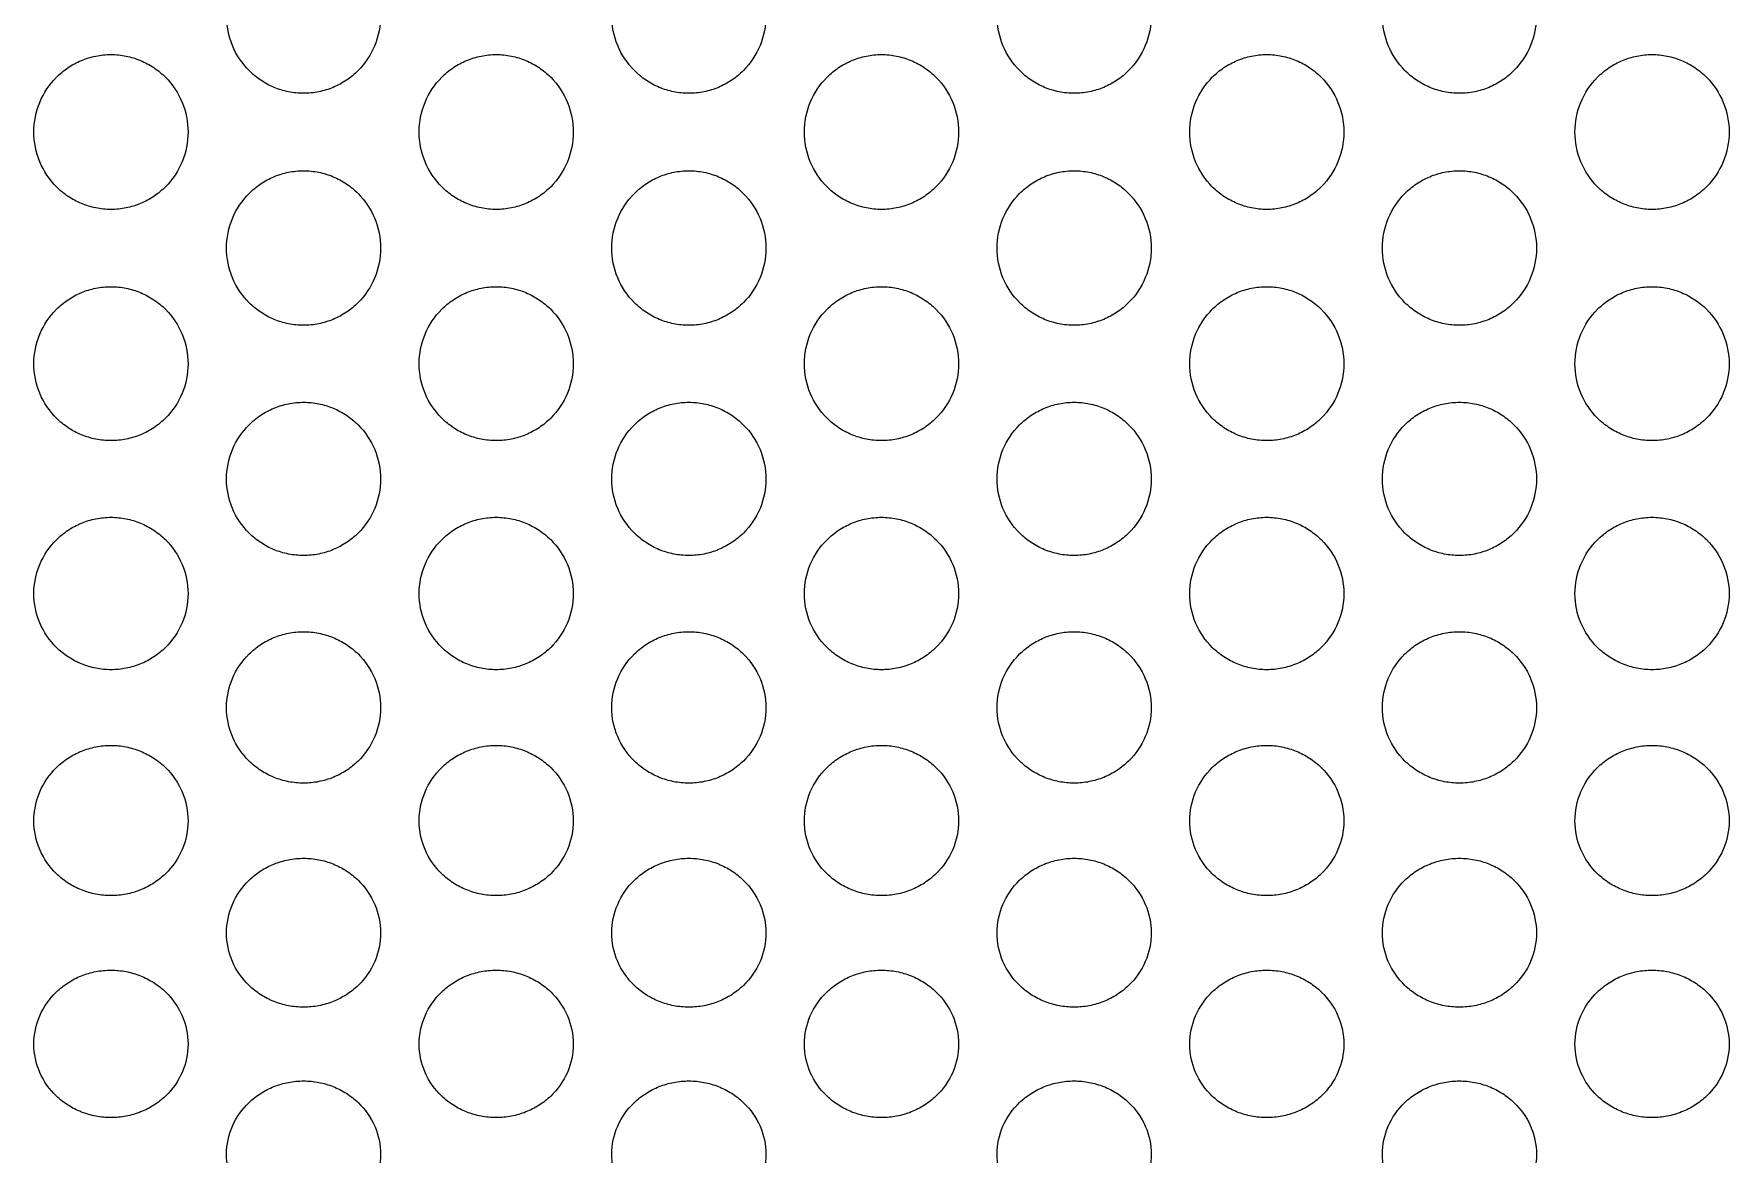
# Model space of a CAD drawing. Header units: millimetres. Extents: x 324 to 7054, y -67 to 2159.
# Drawn here: x 1496 to 1584, y 1446.7 to 1504.9 of the extents above; entities that cross this region are included whole.
import ezdxf

# ---------------------------------------------------------------- set-up
doc = ezdxf.new("R2010")
doc.units = ezdxf.units.MM
doc.header["$LTSCALE"] = 153.67
doc.layers.add('02___PRT_ALL_AXES', color=7, linetype='CONTINUOUS')

msp = doc.modelspace()

# ---------------------------------------------------------------- linework, layer by layer
at = {"layer": '02___PRT_ALL_AXES', "linetype": 'Continuous'}
for points in [[(1510.03476, 1501.78958), (1509.76893, 1501.78993), (1509.24531, 1501.84209), (1508.48961, 1502.07401), (1507.79947, 1502.44561), (1506.98616, 1503.11562), (1506.24385, 1504.23072), (1505.9302, 1505.816), (1506.24394, 1507.39748), (1506.98437, 1508.51246), (1507.79615, 1509.18319), (1508.48659, 1509.55634), (1509.24381, 1509.78953), (1509.76846, 1509.84196), (1510.03476, 1509.8423)], [(1510.03476, 1509.8423), (1510.30058, 1509.84196), (1510.8242, 1509.78972), (1511.5799, 1509.5575), (1512.27004, 1509.18544), (1513.08335, 1508.51472), (1513.82566, 1507.39873), (1514.13932, 1505.81299), (1513.82557, 1504.23196), (1513.08514, 1503.11787), (1512.27336, 1502.44786), (1511.58292, 1502.07517), (1510.8257, 1501.84228), (1510.30105, 1501.78992), (1510.03476, 1501.78958)], [(1530.03476, 1501.78958), (1529.76893, 1501.78993), (1529.24531, 1501.84209), (1528.48961, 1502.07401), (1527.79947, 1502.44561), (1526.98616, 1503.11562), (1526.24385, 1504.23072), (1525.9302, 1505.816), (1526.24394, 1507.39748), (1526.98437, 1508.51246), (1527.79615, 1509.18319), (1528.48659, 1509.55634), (1529.24381, 1509.78953), (1529.76846, 1509.84196), (1530.03476, 1509.8423)], [(1530.03476, 1509.8423), (1530.30058, 1509.84196), (1530.8242, 1509.78972), (1531.5799, 1509.5575), (1532.27004, 1509.18544), (1533.08335, 1508.51472), (1533.82566, 1507.39873), (1534.13932, 1505.81299), (1533.82557, 1504.23196), (1533.08514, 1503.11787), (1532.27336, 1502.44786), (1531.58292, 1502.07517), (1530.8257, 1501.84228), (1530.30105, 1501.78992), (1530.03476, 1501.78958)], [(1550.03476, 1501.78958), (1549.76893, 1501.78993), (1549.24531, 1501.84209), (1548.48961, 1502.07401), (1547.79947, 1502.44561), (1546.98616, 1503.11562), (1546.24385, 1504.23072), (1545.9302, 1505.816), (1546.24394, 1507.39748), (1546.98437, 1508.51246), (1547.79615, 1509.18319), (1548.48659, 1509.55634), (1549.24381, 1509.78953), (1549.76846, 1509.84196), (1550.03476, 1509.8423)], [(1550.03476, 1509.8423), (1550.30058, 1509.84196), (1550.8242, 1509.78972), (1551.5799, 1509.5575), (1552.27004, 1509.18544), (1553.08335, 1508.51472), (1553.82566, 1507.39873), (1554.13932, 1505.81299), (1553.82557, 1504.23196), (1553.08514, 1503.11787), (1552.27336, 1502.44786), (1551.58292, 1502.07517), (1550.8257, 1501.84228), (1550.30105, 1501.78992), (1550.03476, 1501.78958)], [(1570.03476, 1501.78958), (1569.76893, 1501.78993), (1569.24531, 1501.84209), (1568.48961, 1502.07401), (1567.79947, 1502.44561), (1566.98616, 1503.11562), (1566.24385, 1504.23072), (1565.9302, 1505.816), (1566.24394, 1507.39748), (1566.98437, 1508.51246), (1567.79615, 1509.18319), (1568.48659, 1509.55634), (1569.24381, 1509.78953), (1569.76846, 1509.84196), (1570.03476, 1509.8423)], [(1570.03476, 1509.8423), (1570.30058, 1509.84196), (1570.8242, 1509.78972), (1571.5799, 1509.5575), (1572.27004, 1509.18544), (1573.08335, 1508.51472), (1573.82566, 1507.39873), (1574.13932, 1505.81299), (1573.82557, 1504.23196), (1573.08514, 1503.11787), (1572.27336, 1502.44786), (1571.58292, 1502.07517), (1570.8257, 1501.84228), (1570.30105, 1501.78992), (1570.03476, 1501.78958)], [(1500.03476, 1495.76115), (1499.76893, 1495.7615), (1499.24531, 1495.81355), (1498.48961, 1496.04496), (1497.79947, 1496.41577), (1496.98616, 1497.08441), (1496.24385, 1498.19737), (1495.9302, 1499.78003), (1496.24394, 1501.35932), (1496.98437, 1502.47304), (1497.79615, 1503.1431), (1498.48659, 1503.5159), (1499.24381, 1503.74889), (1499.76846, 1503.80128), (1500.03476, 1503.80162)], [(1500.03476, 1503.80162), (1500.30058, 1503.80127), (1500.8242, 1503.74909), (1501.5799, 1503.51706), (1502.27004, 1503.14535), (1503.08335, 1502.47529), (1503.82566, 1501.36056), (1504.13932, 1499.77703), (1503.82557, 1498.19861), (1503.08514, 1497.08666), (1502.27336, 1496.41802), (1501.58292, 1496.04612), (1500.8257, 1495.81374), (1500.30105, 1495.76149), (1500.03476, 1495.76115)], [(1520.03476, 1495.76115), (1519.76893, 1495.7615), (1519.24531, 1495.81355), (1518.48961, 1496.04496), (1517.79947, 1496.41577), (1516.98616, 1497.08441), (1516.24385, 1498.19737), (1515.9302, 1499.78003), (1516.24394, 1501.35932), (1516.98437, 1502.47304), (1517.79615, 1503.1431), (1518.48659, 1503.5159), (1519.24381, 1503.74889), (1519.76846, 1503.80128), (1520.03476, 1503.80162)], [(1520.03476, 1503.80162), (1520.30058, 1503.80127), (1520.8242, 1503.74909), (1521.5799, 1503.51706), (1522.27004, 1503.14535), (1523.08335, 1502.47529), (1523.82566, 1501.36056), (1524.13932, 1499.77703), (1523.82557, 1498.19861), (1523.08514, 1497.08666), (1522.27336, 1496.41802), (1521.58292, 1496.04612), (1520.8257, 1495.81374), (1520.30105, 1495.76149), (1520.03476, 1495.76115)], [(1540.03476, 1495.76115), (1539.76893, 1495.7615), (1539.24531, 1495.81355), (1538.48961, 1496.04496), (1537.79947, 1496.41577), (1536.98616, 1497.08441), (1536.24385, 1498.19737), (1535.9302, 1499.78003), (1536.24394, 1501.35932), (1536.98437, 1502.47304), (1537.79615, 1503.1431), (1538.48659, 1503.5159), (1539.24381, 1503.74889), (1539.76846, 1503.80128), (1540.03476, 1503.80162)], [(1540.03476, 1503.80162), (1540.30058, 1503.80127), (1540.8242, 1503.74909), (1541.5799, 1503.51706), (1542.27004, 1503.14535), (1543.08335, 1502.47529), (1543.82566, 1501.36056), (1544.13932, 1499.77703), (1543.82557, 1498.19861), (1543.08514, 1497.08666), (1542.27336, 1496.41802), (1541.58292, 1496.04612), (1540.8257, 1495.81374), (1540.30105, 1495.76149), (1540.03476, 1495.76115)], [(1560.03476, 1495.76115), (1559.76893, 1495.7615), (1559.24531, 1495.81355), (1558.48961, 1496.04496), (1557.79947, 1496.41577), (1556.98616, 1497.08441), (1556.24385, 1498.19737), (1555.9302, 1499.78003), (1556.24394, 1501.35932), (1556.98437, 1502.47304), (1557.79615, 1503.1431), (1558.48659, 1503.5159), (1559.24381, 1503.74889), (1559.76846, 1503.80128), (1560.03476, 1503.80162)], [(1560.03476, 1503.80162), (1560.30058, 1503.80127), (1560.8242, 1503.74909), (1561.5799, 1503.51706), (1562.27004, 1503.14535), (1563.08335, 1502.47529), (1563.82566, 1501.36056), (1564.13932, 1499.77703), (1563.82557, 1498.19861), (1563.08514, 1497.08666), (1562.27336, 1496.41802), (1561.58292, 1496.04612), (1560.8257, 1495.81374), (1560.30105, 1495.76149), (1560.03476, 1495.76115)], [(1580.03476, 1495.76115), (1579.76893, 1495.7615), (1579.24531, 1495.81355), (1578.48961, 1496.04496), (1577.79947, 1496.41577), (1576.98616, 1497.08441), (1576.24385, 1498.19737), (1575.9302, 1499.78003), (1576.24394, 1501.35932), (1576.98437, 1502.47304), (1577.79615, 1503.1431), (1578.48659, 1503.5159), (1579.24381, 1503.74889), (1579.76846, 1503.80128), (1580.03476, 1503.80162)], [(1580.03476, 1503.80162), (1580.30058, 1503.80127), (1580.8242, 1503.74909), (1581.5799, 1503.51706), (1582.27004, 1503.14535), (1583.08335, 1502.47529), (1583.82566, 1501.36056), (1584.13932, 1499.77703), (1583.82557, 1498.19861), (1583.08514, 1497.08666), (1582.27336, 1496.41802), (1581.58292, 1496.04612), (1580.8257, 1495.81374), (1580.30105, 1495.76149), (1580.03476, 1495.76115)], [(1510.03476, 1489.74895), (1509.76893, 1489.7493), (1509.24531, 1489.80118), (1508.48961, 1490.03186), (1507.79947, 1490.40152), (1506.98616, 1491.06812), (1506.24385, 1492.17782), (1505.9302, 1493.75626), (1506.24394, 1495.33179), (1506.98437, 1496.44313), (1507.79615, 1497.11185), (1508.48659, 1497.48394), (1509.24381, 1497.71649), (1509.76846, 1497.76878), (1510.03476, 1497.76912)], [(1510.03476, 1497.76912), (1510.30058, 1497.76877), (1510.8242, 1497.71668), (1511.5799, 1497.4851), (1512.27004, 1497.1141), (1513.08335, 1496.44538), (1513.82566, 1495.33303), (1514.13932, 1493.75327), (1513.82557, 1492.17906), (1513.08514, 1491.07036), (1512.27336, 1490.40376), (1511.58292, 1490.03301), (1510.8257, 1489.80137), (1510.30105, 1489.74929), (1510.03476, 1489.74895)], [(1530.03476, 1489.74895), (1529.76893, 1489.7493), (1529.24531, 1489.80118), (1528.48961, 1490.03186), (1527.79947, 1490.40152), (1526.98616, 1491.06812), (1526.24385, 1492.17782), (1525.9302, 1493.75626), (1526.24394, 1495.33179), (1526.98437, 1496.44313), (1527.79615, 1497.11185), (1528.48659, 1497.48394), (1529.24381, 1497.71649), (1529.76846, 1497.76878), (1530.03476, 1497.76912)], [(1530.03476, 1497.76912), (1530.30058, 1497.76877), (1530.8242, 1497.71668), (1531.5799, 1497.4851), (1532.27004, 1497.1141), (1533.08335, 1496.44538), (1533.82566, 1495.33303), (1534.13932, 1493.75327), (1533.82557, 1492.17906), (1533.08514, 1491.07036), (1532.27336, 1490.40376), (1531.58292, 1490.03301), (1530.8257, 1489.80137), (1530.30105, 1489.74929), (1530.03476, 1489.74895)], [(1550.03476, 1489.74895), (1549.76893, 1489.7493), (1549.24531, 1489.80118), (1548.48961, 1490.03186), (1547.79947, 1490.40152), (1546.98616, 1491.06812), (1546.24385, 1492.17782), (1545.9302, 1493.75626), (1546.24394, 1495.33179), (1546.98437, 1496.44313), (1547.79615, 1497.11185), (1548.48659, 1497.48394), (1549.24381, 1497.71649), (1549.76846, 1497.76878), (1550.03476, 1497.76912)], [(1550.03476, 1497.76912), (1550.30058, 1497.76877), (1550.8242, 1497.71668), (1551.5799, 1497.4851), (1552.27004, 1497.1141), (1553.08335, 1496.44538), (1553.82566, 1495.33303), (1554.13932, 1493.75327), (1553.82557, 1492.17906), (1553.08514, 1491.07036), (1552.27336, 1490.40376), (1551.58292, 1490.03301), (1550.8257, 1489.80137), (1550.30105, 1489.74929), (1550.03476, 1489.74895)], [(1570.03476, 1489.74895), (1569.76893, 1489.7493), (1569.24531, 1489.80118), (1568.48961, 1490.03186), (1567.79947, 1490.40152), (1566.98616, 1491.06812), (1566.24385, 1492.17782), (1565.9302, 1493.75626), (1566.24394, 1495.33179), (1566.98437, 1496.44313), (1567.79615, 1497.11185), (1568.48659, 1497.48394), (1569.24381, 1497.71649), (1569.76846, 1497.76878), (1570.03476, 1497.76912)], [(1570.03476, 1497.76912), (1570.30058, 1497.76877), (1570.8242, 1497.71668), (1571.5799, 1497.4851), (1572.27004, 1497.1141), (1573.08335, 1496.44538), (1573.82566, 1495.33303), (1574.13932, 1493.75327), (1573.82557, 1492.17906), (1573.08514, 1491.07036), (1572.27336, 1490.40376), (1571.58292, 1490.03301), (1570.8257, 1489.80137), (1570.30105, 1489.74929), (1570.03476, 1489.74895)], [(1500.03476, 1483.75901), (1499.76893, 1483.75935), (1499.24531, 1483.81101), (1498.48961, 1484.04073), (1497.79947, 1484.40885), (1496.98616, 1485.07274), (1496.24385, 1486.17809), (1495.9302, 1487.75074), (1496.24394, 1489.32092), (1496.98437, 1490.42878), (1497.79615, 1491.09549), (1498.48659, 1491.46648), (1499.24381, 1491.69836), (1499.76846, 1491.7505), (1500.03476, 1491.75085)], [(1500.03476, 1491.75085), (1500.30058, 1491.7505), (1500.8242, 1491.69856), (1501.5799, 1491.46763), (1502.27004, 1491.09773), (1503.08335, 1490.43102), (1503.82566, 1489.32215), (1504.13932, 1487.74775), (1503.82557, 1486.17933), (1503.08514, 1485.07498), (1502.27336, 1484.41109), (1501.58292, 1484.04187), (1500.8257, 1483.8112), (1500.30105, 1483.75935), (1500.03476, 1483.75901)], [(1520.03476, 1483.75901), (1519.76893, 1483.75935), (1519.24531, 1483.81101), (1518.48961, 1484.04073), (1517.79947, 1484.40885), (1516.98616, 1485.07274), (1516.24385, 1486.17809), (1515.9302, 1487.75074), (1516.24394, 1489.32092), (1516.98437, 1490.42878), (1517.79615, 1491.09549), (1518.48659, 1491.46648), (1519.24381, 1491.69836), (1519.76846, 1491.7505), (1520.03476, 1491.75085)], [(1520.03476, 1491.75085), (1520.30058, 1491.7505), (1520.8242, 1491.69856), (1521.5799, 1491.46763), (1522.27004, 1491.09773), (1523.08335, 1490.43102), (1523.82566, 1489.32215), (1524.13932, 1487.74775), (1523.82557, 1486.17933), (1523.08514, 1485.07498), (1522.27336, 1484.41109), (1521.58292, 1484.04187), (1520.8257, 1483.8112), (1520.30105, 1483.75935), (1520.03476, 1483.75901)], [(1540.03476, 1483.75901), (1539.76893, 1483.75935), (1539.24531, 1483.81101), (1538.48961, 1484.04073), (1537.79947, 1484.40885), (1536.98616, 1485.07274), (1536.24385, 1486.17809), (1535.9302, 1487.75074), (1536.24394, 1489.32092), (1536.98437, 1490.42878), (1537.79615, 1491.09549), (1538.48659, 1491.46648), (1539.24381, 1491.69836), (1539.76846, 1491.7505), (1540.03476, 1491.75085)], [(1540.03476, 1491.75085), (1540.30058, 1491.7505), (1540.8242, 1491.69856), (1541.5799, 1491.46763), (1542.27004, 1491.09773), (1543.08335, 1490.43102), (1543.82566, 1489.32215), (1544.13932, 1487.74775), (1543.82557, 1486.17933), (1543.08514, 1485.07498), (1542.27336, 1484.41109), (1541.58292, 1484.04187), (1540.8257, 1483.8112), (1540.30105, 1483.75935), (1540.03476, 1483.75901)], [(1560.03476, 1483.75901), (1559.76893, 1483.75935), (1559.24531, 1483.81101), (1558.48961, 1484.04073), (1557.79947, 1484.40885), (1556.98616, 1485.07274), (1556.24385, 1486.17809), (1555.9302, 1487.75074), (1556.24394, 1489.32092), (1556.98437, 1490.42878), (1557.79615, 1491.09549), (1558.48659, 1491.46648), (1559.24381, 1491.69836), (1559.76846, 1491.7505), (1560.03476, 1491.75085)], [(1560.03476, 1491.75085), (1560.30058, 1491.7505), (1560.8242, 1491.69856), (1561.5799, 1491.46763), (1562.27004, 1491.09773), (1563.08335, 1490.43102), (1563.82566, 1489.32215), (1564.13932, 1487.74775), (1563.82557, 1486.17933), (1563.08514, 1485.07498), (1562.27336, 1484.41109), (1561.58292, 1484.04187), (1560.8257, 1483.8112), (1560.30105, 1483.75935), (1560.03476, 1483.75901)], [(1580.03476, 1483.75901), (1579.76893, 1483.75935), (1579.24531, 1483.81101), (1578.48961, 1484.04073), (1577.79947, 1484.40885), (1576.98616, 1485.07274), (1576.24385, 1486.17809), (1575.9302, 1487.75074), (1576.24394, 1489.32092), (1576.98437, 1490.42878), (1577.79615, 1491.09549), (1578.48659, 1491.46648), (1579.24381, 1491.69836), (1579.76846, 1491.7505), (1580.03476, 1491.75085)], [(1580.03476, 1491.75085), (1580.30058, 1491.7505), (1580.8242, 1491.69856), (1581.5799, 1491.46763), (1582.27004, 1491.09773), (1583.08335, 1490.43102), (1583.82566, 1489.32215), (1584.13932, 1487.74775), (1583.82557, 1486.17933), (1583.08514, 1485.07498), (1582.27336, 1484.41109), (1581.58292, 1484.04187), (1580.8257, 1483.8112), (1580.30105, 1483.75935), (1580.03476, 1483.75901)], [(1510.03476, 1477.7973), (1509.76893, 1477.79765), (1509.24531, 1477.84904), (1508.48961, 1478.07756), (1507.79947, 1478.44379), (1506.98616, 1479.1043), (1506.24385, 1480.20419), (1505.9302, 1481.76946), (1506.24394, 1483.33273), (1506.98437, 1484.43599), (1507.79615, 1485.10002), (1508.48659, 1485.46956), (1509.24381, 1485.70053), (1509.76846, 1485.75247), (1510.03476, 1485.75281)], [(1510.03476, 1485.75281), (1510.30058, 1485.75247), (1510.8242, 1485.70073), (1511.5799, 1485.4707), (1512.27004, 1485.10225), (1513.08335, 1484.43822), (1513.82566, 1483.33395), (1514.13932, 1481.76649), (1513.82557, 1480.20541), (1513.08514, 1479.10653), (1512.27336, 1478.44601), (1511.58292, 1478.0787), (1510.8257, 1477.84923), (1510.30105, 1477.79764), (1510.03476, 1477.7973)], [(1530.03476, 1477.7973), (1529.76893, 1477.79765), (1529.24531, 1477.84904), (1528.48961, 1478.07756), (1527.79947, 1478.44379), (1526.98616, 1479.1043), (1526.24385, 1480.20419), (1525.9302, 1481.76946), (1526.24394, 1483.33273), (1526.98437, 1484.43599), (1527.79615, 1485.10002), (1528.48659, 1485.46956), (1529.24381, 1485.70053), (1529.76846, 1485.75247), (1530.03476, 1485.75281)], [(1530.03476, 1485.75281), (1530.30058, 1485.75247), (1530.8242, 1485.70073), (1531.5799, 1485.4707), (1532.27004, 1485.10225), (1533.08335, 1484.43822), (1533.82566, 1483.33395), (1534.13932, 1481.76649), (1533.82557, 1480.20541), (1533.08514, 1479.10653), (1532.27336, 1478.44601), (1531.58292, 1478.0787), (1530.8257, 1477.84923), (1530.30105, 1477.79764), (1530.03476, 1477.7973)], [(1550.03476, 1477.7973), (1549.76893, 1477.79765), (1549.24531, 1477.84904), (1548.48961, 1478.07756), (1547.79947, 1478.44379), (1546.98616, 1479.1043), (1546.24385, 1480.20419), (1545.9302, 1481.76946), (1546.24394, 1483.33273), (1546.98437, 1484.43599), (1547.79615, 1485.10002), (1548.48659, 1485.46956), (1549.24381, 1485.70053), (1549.76846, 1485.75247), (1550.03476, 1485.75281)], [(1550.03476, 1485.75281), (1550.30058, 1485.75247), (1550.8242, 1485.70073), (1551.5799, 1485.4707), (1552.27004, 1485.10225), (1553.08335, 1484.43822), (1553.82566, 1483.33395), (1554.13932, 1481.76649), (1553.82557, 1480.20541), (1553.08514, 1479.10653), (1552.27336, 1478.44601), (1551.58292, 1478.0787), (1550.8257, 1477.84923), (1550.30105, 1477.79764), (1550.03476, 1477.7973)], [(1570.03476, 1477.7973), (1569.76893, 1477.79765), (1569.24531, 1477.84904), (1568.48961, 1478.07756), (1567.79947, 1478.44379), (1566.98616, 1479.1043), (1566.24385, 1480.20419), (1565.9302, 1481.76946), (1566.24394, 1483.33273), (1566.98437, 1484.43599), (1567.79615, 1485.10002), (1568.48659, 1485.46956), (1569.24381, 1485.70053), (1569.76846, 1485.75247), (1570.03476, 1485.75281)], [(1570.03476, 1485.75281), (1570.30058, 1485.75247), (1570.8242, 1485.70073), (1571.5799, 1485.4707), (1572.27004, 1485.10225), (1573.08335, 1484.43822), (1573.82566, 1483.33395), (1574.13932, 1481.76649), (1573.82557, 1480.20541), (1573.08514, 1479.10653), (1572.27336, 1478.44601), (1571.58292, 1478.0787), (1570.8257, 1477.84923), (1570.30105, 1477.79764), (1570.03476, 1477.7973)], [(1500.03476, 1471.86981), (1499.76893, 1471.87016), (1499.24531, 1471.92122), (1498.48961, 1472.14832), (1497.79947, 1472.51228), (1496.98616, 1473.16877), (1496.24385, 1474.26208), (1495.9302, 1475.81842), (1496.24394, 1477.3732), (1496.98437, 1478.47077), (1497.79615, 1479.13146), (1498.48659, 1479.49916), (1499.24381, 1479.72901), (1499.76846, 1479.78069), (1500.03476, 1479.78103)], [(1500.03476, 1479.78103), (1500.30058, 1479.78069), (1500.8242, 1479.7292), (1501.5799, 1479.5003), (1502.27004, 1479.13368), (1503.08335, 1478.47299), (1503.82566, 1477.37442), (1504.13932, 1475.81547), (1503.82557, 1474.2633), (1503.08514, 1473.17098), (1502.27336, 1472.51449), (1501.58292, 1472.14945), (1500.8257, 1471.92141), (1500.30105, 1471.87015), (1500.03476, 1471.86981)], [(1520.03476, 1471.86981), (1519.76893, 1471.87016), (1519.24531, 1471.92122), (1518.48961, 1472.14832), (1517.79947, 1472.51228), (1516.98616, 1473.16877), (1516.24385, 1474.26208), (1515.9302, 1475.81842), (1516.24394, 1477.3732), (1516.98437, 1478.47077), (1517.79615, 1479.13146), (1518.48659, 1479.49916), (1519.24381, 1479.72901), (1519.76846, 1479.78069), (1520.03476, 1479.78103)], [(1520.03476, 1479.78103), (1520.30058, 1479.78069), (1520.8242, 1479.7292), (1521.5799, 1479.5003), (1522.27004, 1479.13368), (1523.08335, 1478.47299), (1523.82566, 1477.37442), (1524.13932, 1475.81547), (1523.82557, 1474.2633), (1523.08514, 1473.17098), (1522.27336, 1472.51449), (1521.58292, 1472.14945), (1520.8257, 1471.92141), (1520.30105, 1471.87015), (1520.03476, 1471.86981)], [(1540.03476, 1471.86981), (1539.76893, 1471.87016), (1539.24531, 1471.92122), (1538.48961, 1472.14832), (1537.79947, 1472.51228), (1536.98616, 1473.16877), (1536.24385, 1474.26208), (1535.9302, 1475.81842), (1536.24394, 1477.3732), (1536.98437, 1478.47077), (1537.79615, 1479.13146), (1538.48659, 1479.49916), (1539.24381, 1479.72901), (1539.76846, 1479.78069), (1540.03476, 1479.78103)], [(1540.03476, 1479.78103), (1540.30058, 1479.78069), (1540.8242, 1479.7292), (1541.5799, 1479.5003), (1542.27004, 1479.13368), (1543.08335, 1478.47299), (1543.82566, 1477.37442), (1544.13932, 1475.81547), (1543.82557, 1474.2633), (1543.08514, 1473.17098), (1542.27336, 1472.51449), (1541.58292, 1472.14945), (1540.8257, 1471.92141), (1540.30105, 1471.87015), (1540.03476, 1471.86981)], [(1560.03476, 1471.86981), (1559.76893, 1471.87016), (1559.24531, 1471.92122), (1558.48961, 1472.14832), (1557.79947, 1472.51228), (1556.98616, 1473.16877), (1556.24385, 1474.26208), (1555.9302, 1475.81842), (1556.24394, 1477.3732), (1556.98437, 1478.47077), (1557.79615, 1479.13146), (1558.48659, 1479.49916), (1559.24381, 1479.72901), (1559.76846, 1479.78069), (1560.03476, 1479.78103)], [(1560.03476, 1479.78103), (1560.30058, 1479.78069), (1560.8242, 1479.7292), (1561.5799, 1479.5003), (1562.27004, 1479.13368), (1563.08335, 1478.47299), (1563.82566, 1477.37442), (1564.13932, 1475.81547), (1563.82557, 1474.2633), (1563.08514, 1473.17098), (1562.27336, 1472.51449), (1561.58292, 1472.14945), (1560.8257, 1471.92141), (1560.30105, 1471.87015), (1560.03476, 1471.86981)], [(1580.03476, 1471.86981), (1579.76893, 1471.87016), (1579.24531, 1471.92122), (1578.48961, 1472.14832), (1577.79947, 1472.51228), (1576.98616, 1473.16877), (1576.24385, 1474.26208), (1575.9302, 1475.81842), (1576.24394, 1477.3732), (1576.98437, 1478.47077), (1577.79615, 1479.13146), (1578.48659, 1479.49916), (1579.24381, 1479.72901), (1579.76846, 1479.78069), (1580.03476, 1479.78103)], [(1580.03476, 1479.78103), (1580.30058, 1479.78069), (1580.8242, 1479.7292), (1581.5799, 1479.5003), (1582.27004, 1479.13368), (1583.08335, 1478.47299), (1583.82566, 1477.37442), (1584.13932, 1475.81547), (1583.82557, 1474.2633), (1583.08514, 1473.17098), (1582.27336, 1472.51449), (1581.58292, 1472.14945), (1580.8257, 1471.92141), (1580.30105, 1471.87015), (1580.03476, 1471.86981)], [(1510.03476, 1465.98247), (1509.76893, 1465.98281), (1509.24531, 1466.03351), (1508.48961, 1466.25895), (1507.79947, 1466.62028), (1506.98616, 1467.27208), (1506.24385, 1468.35773), (1505.9302, 1469.90357), (1506.24394, 1471.44832), (1506.98437, 1472.53909), (1507.79615, 1473.19577), (1508.48659, 1473.56128), (1509.24381, 1473.78976), (1509.76846, 1473.84114), (1510.03476, 1473.84148)], [(1510.03476, 1473.84148), (1510.30058, 1473.84113), (1510.8242, 1473.78995), (1511.5799, 1473.56241), (1512.27004, 1473.19798), (1513.08335, 1472.54129), (1513.82566, 1471.44953), (1514.13932, 1469.90064), (1513.82557, 1468.35894), (1513.08514, 1467.27427), (1512.27336, 1466.62248), (1511.58292, 1466.26007), (1510.8257, 1466.03369), (1510.30105, 1465.9828), (1510.03476, 1465.98247)], [(1530.03476, 1465.98247), (1529.76893, 1465.98281), (1529.24531, 1466.03351), (1528.48961, 1466.25895), (1527.79947, 1466.62028), (1526.98616, 1467.27208), (1526.24385, 1468.35773), (1525.9302, 1469.90357), (1526.24394, 1471.44832), (1526.98437, 1472.53909), (1527.79615, 1473.19577), (1528.48659, 1473.56128), (1529.24381, 1473.78976), (1529.76846, 1473.84114), (1530.03476, 1473.84148)], [(1530.03476, 1473.84148), (1530.30058, 1473.84113), (1530.8242, 1473.78995), (1531.5799, 1473.56241), (1532.27004, 1473.19798), (1533.08335, 1472.54129), (1533.82566, 1471.44953), (1534.13932, 1469.90064), (1533.82557, 1468.35894), (1533.08514, 1467.27427), (1532.27336, 1466.62248), (1531.58292, 1466.26007), (1530.8257, 1466.03369), (1530.30105, 1465.9828), (1530.03476, 1465.98247)], [(1550.03476, 1465.98247), (1549.76893, 1465.98281), (1549.24531, 1466.03351), (1548.48961, 1466.25895), (1547.79947, 1466.62028), (1546.98616, 1467.27208), (1546.24385, 1468.35773), (1545.9302, 1469.90357), (1546.24394, 1471.44832), (1546.98437, 1472.53909), (1547.79615, 1473.19577), (1548.48659, 1473.56128), (1549.24381, 1473.78976), (1549.76846, 1473.84114), (1550.03476, 1473.84148)], [(1550.03476, 1473.84148), (1550.30058, 1473.84113), (1550.8242, 1473.78995), (1551.5799, 1473.56241), (1552.27004, 1473.19798), (1553.08335, 1472.54129), (1553.82566, 1471.44953), (1554.13932, 1469.90064), (1553.82557, 1468.35894), (1553.08514, 1467.27427), (1552.27336, 1466.62248), (1551.58292, 1466.26007), (1550.8257, 1466.03369), (1550.30105, 1465.9828), (1550.03476, 1465.98247)], [(1570.03476, 1465.98247), (1569.76893, 1465.98281), (1569.24531, 1466.03351), (1568.48961, 1466.25895), (1567.79947, 1466.62028), (1566.98616, 1467.27208), (1566.24385, 1468.35773), (1565.9302, 1469.90357), (1566.24394, 1471.44832), (1566.98437, 1472.53909), (1567.79615, 1473.19577), (1568.48659, 1473.56128), (1569.24381, 1473.78976), (1569.76846, 1473.84114), (1570.03476, 1473.84148)], [(1570.03476, 1473.84148), (1570.30058, 1473.84113), (1570.8242, 1473.78995), (1571.5799, 1473.56241), (1572.27004, 1473.19798), (1573.08335, 1472.54129), (1573.82566, 1471.44953), (1574.13932, 1469.90064), (1573.82557, 1468.35894), (1573.08514, 1467.27427), (1572.27336, 1466.62248), (1571.58292, 1466.26007), (1570.8257, 1466.03369), (1570.30105, 1465.9828), (1570.03476, 1465.98247)], [(1500.03476, 1460.14117), (1499.76893, 1460.1415), (1499.24531, 1460.19178), (1498.48961, 1460.41534), (1497.79947, 1460.77369), (1496.98616, 1461.42014), (1496.24385, 1462.49704), (1495.9302, 1464.03084), (1496.24394, 1465.564), (1496.98437, 1466.64688), (1497.79615, 1467.29891), (1498.48659, 1467.66184), (1499.24381, 1467.88874), (1499.76846, 1467.93976), (1500.03476, 1467.94009)], [(1500.03476, 1467.94009), (1500.30058, 1467.93975), (1500.8242, 1467.88892), (1501.5799, 1467.66297), (1502.27004, 1467.3011), (1503.08335, 1466.64907), (1503.82566, 1465.56521), (1504.13932, 1464.02793), (1503.82557, 1462.49824), (1503.08514, 1461.42232), (1502.27336, 1460.77586), (1501.58292, 1460.41646), (1500.8257, 1460.19196), (1500.30105, 1460.1415), (1500.03476, 1460.14117)], [(1520.03476, 1460.14117), (1519.76893, 1460.1415), (1519.24531, 1460.19178), (1518.48961, 1460.41534), (1517.79947, 1460.77369), (1516.98616, 1461.42014), (1516.24385, 1462.49704), (1515.9302, 1464.03084), (1516.24394, 1465.564), (1516.98437, 1466.64688), (1517.79615, 1467.29891), (1518.48659, 1467.66184), (1519.24381, 1467.88874), (1519.76846, 1467.93976), (1520.03476, 1467.94009)], [(1520.03476, 1467.94009), (1520.30058, 1467.93975), (1520.8242, 1467.88892), (1521.5799, 1467.66297), (1522.27004, 1467.3011), (1523.08335, 1466.64907), (1523.82566, 1465.56521), (1524.13932, 1464.02793), (1523.82557, 1462.49824), (1523.08514, 1461.42232), (1522.27336, 1460.77586), (1521.58292, 1460.41646), (1520.8257, 1460.19196), (1520.30105, 1460.1415), (1520.03476, 1460.14117)], [(1540.03476, 1460.14117), (1539.76893, 1460.1415), (1539.24531, 1460.19178), (1538.48961, 1460.41534), (1537.79947, 1460.77369), (1536.98616, 1461.42014), (1536.24385, 1462.49704), (1535.9302, 1464.03084), (1536.24394, 1465.564), (1536.98437, 1466.64688), (1537.79615, 1467.29891), (1538.48659, 1467.66184), (1539.24381, 1467.88874), (1539.76846, 1467.93976), (1540.03476, 1467.94009)], [(1540.03476, 1467.94009), (1540.30058, 1467.93975), (1540.8242, 1467.88892), (1541.5799, 1467.66297), (1542.27004, 1467.3011), (1543.08335, 1466.64907), (1543.82566, 1465.56521), (1544.13932, 1464.02793), (1543.82557, 1462.49824), (1543.08514, 1461.42232), (1542.27336, 1460.77586), (1541.58292, 1460.41646), (1540.8257, 1460.19196), (1540.30105, 1460.1415), (1540.03476, 1460.14117)], [(1560.03476, 1460.14117), (1559.76893, 1460.1415), (1559.24531, 1460.19178), (1558.48961, 1460.41534), (1557.79947, 1460.77369), (1556.98616, 1461.42014), (1556.24385, 1462.49704), (1555.9302, 1464.03084), (1556.24394, 1465.564), (1556.98437, 1466.64688), (1557.79615, 1467.29891), (1558.48659, 1467.66184), (1559.24381, 1467.88874), (1559.76846, 1467.93976), (1560.03476, 1467.94009)], [(1560.03476, 1467.94009), (1560.30058, 1467.93975), (1560.8242, 1467.88892), (1561.5799, 1467.66297), (1562.27004, 1467.3011), (1563.08335, 1466.64907), (1563.82566, 1465.56521), (1564.13932, 1464.02793), (1563.82557, 1462.49824), (1563.08514, 1461.42232), (1562.27336, 1460.77586), (1561.58292, 1460.41646), (1560.8257, 1460.19196), (1560.30105, 1460.1415), (1560.03476, 1460.14117)], [(1580.03476, 1460.14117), (1579.76893, 1460.1415), (1579.24531, 1460.19178), (1578.48961, 1460.41534), (1577.79947, 1460.77369), (1576.98616, 1461.42014), (1576.24385, 1462.49704), (1575.9302, 1464.03084), (1576.24394, 1465.564), (1576.98437, 1466.64688), (1577.79615, 1467.29891), (1578.48659, 1467.66184), (1579.24381, 1467.88874), (1579.76846, 1467.93976), (1580.03476, 1467.94009)], [(1580.03476, 1467.94009), (1580.30058, 1467.93975), (1580.8242, 1467.88892), (1581.5799, 1467.66297), (1582.27004, 1467.3011), (1583.08335, 1466.64907), (1583.82566, 1465.56521), (1584.13932, 1464.02793), (1583.82557, 1462.49824), (1583.08514, 1461.42232), (1582.27336, 1460.77586), (1581.58292, 1460.41646), (1580.8257, 1460.19196), (1580.30105, 1460.1415), (1580.03476, 1460.14117)], [(1510.03476, 1454.35175), (1509.76893, 1454.35208), (1509.24531, 1454.40188), (1508.48961, 1454.62334), (1507.79947, 1454.97834), (1506.98616, 1455.6188), (1506.24385, 1456.68588), (1505.9302, 1458.2061), (1506.24394, 1459.72615), (1506.98437, 1460.80005), (1507.79615, 1461.44676), (1508.48659, 1461.80677), (1509.24381, 1462.03184), (1509.76846, 1462.08246), (1510.03476, 1462.08279)], [(1510.03476, 1462.08279), (1510.30058, 1462.08245), (1510.8242, 1462.03203), (1511.5799, 1461.80789), (1512.27004, 1461.44894), (1513.08335, 1460.80222), (1513.82566, 1459.72734), (1514.13932, 1458.20322), (1513.82557, 1456.68707), (1513.08514, 1455.62096), (1512.27336, 1454.9805), (1511.58292, 1454.62445), (1510.8257, 1454.40206), (1510.30105, 1454.35208), (1510.03476, 1454.35175)], [(1530.03476, 1454.35175), (1529.76893, 1454.35208), (1529.24531, 1454.40188), (1528.48961, 1454.62334), (1527.79947, 1454.97834), (1526.98616, 1455.6188), (1526.24385, 1456.68588), (1525.9302, 1458.2061), (1526.24394, 1459.72615), (1526.98437, 1460.80005), (1527.79615, 1461.44676), (1528.48659, 1461.80677), (1529.24381, 1462.03184), (1529.76846, 1462.08246), (1530.03476, 1462.08279)], [(1530.03476, 1462.08279), (1530.30058, 1462.08245), (1530.8242, 1462.03203), (1531.5799, 1461.80789), (1532.27004, 1461.44894), (1533.08335, 1460.80222), (1533.82566, 1459.72734), (1534.13932, 1458.20322), (1533.82557, 1456.68707), (1533.08514, 1455.62096), (1532.27336, 1454.9805), (1531.58292, 1454.62445), (1530.8257, 1454.40206), (1530.30105, 1454.35208), (1530.03476, 1454.35175)], [(1550.03476, 1454.35175), (1549.76893, 1454.35208), (1549.24531, 1454.40188), (1548.48961, 1454.62334), (1547.79947, 1454.97834), (1546.98616, 1455.6188), (1546.24385, 1456.68588), (1545.9302, 1458.2061), (1546.24394, 1459.72615), (1546.98437, 1460.80005), (1547.79615, 1461.44676), (1548.48659, 1461.80677), (1549.24381, 1462.03184), (1549.76846, 1462.08246), (1550.03476, 1462.08279)], [(1550.03476, 1462.08279), (1550.30058, 1462.08245), (1550.8242, 1462.03203), (1551.5799, 1461.80789), (1552.27004, 1461.44894), (1553.08335, 1460.80222), (1553.82566, 1459.72734), (1554.13932, 1458.20322), (1553.82557, 1456.68707), (1553.08514, 1455.62096), (1552.27336, 1454.9805), (1551.58292, 1454.62445), (1550.8257, 1454.40206), (1550.30105, 1454.35208), (1550.03476, 1454.35175)], [(1570.03476, 1454.35175), (1569.76893, 1454.35208), (1569.24531, 1454.40188), (1568.48961, 1454.62334), (1567.79947, 1454.97834), (1566.98616, 1455.6188), (1566.24385, 1456.68588), (1565.9302, 1458.2061), (1566.24394, 1459.72615), (1566.98437, 1460.80005), (1567.79615, 1461.44676), (1568.48659, 1461.80677), (1569.24381, 1462.03184), (1569.76846, 1462.08246), (1570.03476, 1462.08279)], [(1570.03476, 1462.08279), (1570.30058, 1462.08245), (1570.8242, 1462.03203), (1571.5799, 1461.80789), (1572.27004, 1461.44894), (1573.08335, 1460.80222), (1573.82566, 1459.72734), (1574.13932, 1458.20322), (1573.82557, 1456.68707), (1573.08514, 1455.62096), (1572.27336, 1454.9805), (1571.58292, 1454.62445), (1570.8257, 1454.40206), (1570.30105, 1454.35208), (1570.03476, 1454.35175)], [(1500.03476, 1448.62001), (1499.76893, 1448.62034), (1499.24531, 1448.66962), (1498.48961, 1448.88876), (1497.79947, 1449.24005), (1496.98616, 1449.87388), (1496.24385, 1450.93006), (1495.9302, 1452.43519), (1496.24394, 1453.94059), (1496.98437, 1455.00444), (1497.79615, 1455.6452), (1498.48659, 1456.00192), (1499.24381, 1456.22494), (1499.76846, 1456.2751), (1500.03476, 1456.27543)], [(1500.03476, 1456.27543), (1500.30058, 1456.2751), (1500.8242, 1456.22513), (1501.5799, 1456.00303), (1502.27004, 1455.64736), (1503.08335, 1455.0066), (1503.82566, 1453.94177), (1504.13932, 1452.43233), (1503.82557, 1450.93124), (1503.08514, 1449.87602), (1502.27336, 1449.24218), (1501.58292, 1448.88985), (1500.8257, 1448.6698), (1500.30105, 1448.62034), (1500.03476, 1448.62001)], [(1520.03476, 1448.62001), (1519.76893, 1448.62034), (1519.24531, 1448.66962), (1518.48961, 1448.88876), (1517.79947, 1449.24005), (1516.98616, 1449.87388), (1516.24385, 1450.93006), (1515.9302, 1452.43519), (1516.24394, 1453.94059), (1516.98437, 1455.00444), (1517.79615, 1455.6452), (1518.48659, 1456.00192), (1519.24381, 1456.22494), (1519.76846, 1456.2751), (1520.03476, 1456.27543)], [(1520.03476, 1456.27543), (1520.30058, 1456.2751), (1520.8242, 1456.22513), (1521.5799, 1456.00303), (1522.27004, 1455.64736), (1523.08335, 1455.0066), (1523.82566, 1453.94177), (1524.13932, 1452.43233), (1523.82557, 1450.93124), (1523.08514, 1449.87602), (1522.27336, 1449.24218), (1521.58292, 1448.88985), (1520.8257, 1448.6698), (1520.30105, 1448.62034), (1520.03476, 1448.62001)], [(1540.03476, 1448.62001), (1539.76893, 1448.62034), (1539.24531, 1448.66962), (1538.48961, 1448.88876), (1537.79947, 1449.24005), (1536.98616, 1449.87388), (1536.24385, 1450.93006), (1535.9302, 1452.43519), (1536.24394, 1453.94059), (1536.98437, 1455.00444), (1537.79615, 1455.6452), (1538.48659, 1456.00192), (1539.24381, 1456.22494), (1539.76846, 1456.2751), (1540.03476, 1456.27543)], [(1540.03476, 1456.27543), (1540.30058, 1456.2751), (1540.8242, 1456.22513), (1541.5799, 1456.00303), (1542.27004, 1455.64736), (1543.08335, 1455.0066), (1543.82566, 1453.94177), (1544.13932, 1452.43233), (1543.82557, 1450.93124), (1543.08514, 1449.87602), (1542.27336, 1449.24218), (1541.58292, 1448.88985), (1540.8257, 1448.6698), (1540.30105, 1448.62034), (1540.03476, 1448.62001)], [(1560.03476, 1448.62001), (1559.76893, 1448.62034), (1559.24531, 1448.66962), (1558.48961, 1448.88876), (1557.79947, 1449.24005), (1556.98616, 1449.87388), (1556.24385, 1450.93006), (1555.9302, 1452.43519), (1556.24394, 1453.94059), (1556.98437, 1455.00444), (1557.79615, 1455.6452), (1558.48659, 1456.00192), (1559.24381, 1456.22494), (1559.76846, 1456.2751), (1560.03476, 1456.27543)], [(1560.03476, 1456.27543), (1560.30058, 1456.2751), (1560.8242, 1456.22513), (1561.5799, 1456.00303), (1562.27004, 1455.64736), (1563.08335, 1455.0066), (1563.82566, 1453.94177), (1564.13932, 1452.43233), (1563.82557, 1450.93124), (1563.08514, 1449.87602), (1562.27336, 1449.24218), (1561.58292, 1448.88985), (1560.8257, 1448.6698), (1560.30105, 1448.62034), (1560.03476, 1448.62001)], [(1580.03476, 1448.62001), (1579.76893, 1448.62034), (1579.24531, 1448.66962), (1578.48961, 1448.88876), (1577.79947, 1449.24005), (1576.98616, 1449.87388), (1576.24385, 1450.93006), (1575.9302, 1452.43519), (1576.24394, 1453.94059), (1576.98437, 1455.00444), (1577.79615, 1455.6452), (1578.48659, 1456.00192), (1579.24381, 1456.22494), (1579.76846, 1456.2751), (1580.03476, 1456.27543)], [(1580.03476, 1456.27543), (1580.30058, 1456.2751), (1580.8242, 1456.22513), (1581.5799, 1456.00303), (1582.27004, 1455.64736), (1583.08335, 1455.0066), (1583.82566, 1453.94177), (1584.13932, 1452.43233), (1583.82557, 1450.93124), (1583.08514, 1449.87602), (1582.27336, 1449.24218), (1581.58292, 1448.88985), (1580.8257, 1448.6698), (1580.30105, 1448.62034), (1580.03476, 1448.62001)], [(1510.03476, 1442.95169), (1509.76893, 1442.95202), (1509.24531, 1443.00072), (1508.48961, 1443.21732), (1507.79947, 1443.56456), (1506.98616, 1444.19112), (1506.24385, 1445.23535), (1505.9302, 1446.72387), (1506.24394, 1448.21313), (1506.98437, 1449.26587), (1507.79615, 1449.90002), (1508.48659, 1450.25309), (1509.24381, 1450.47385), (1509.76846, 1450.5235), (1510.03476, 1450.52383)], [(1510.03476, 1450.52383), (1510.30058, 1450.5235), (1510.8242, 1450.47403), (1511.5799, 1450.25419), (1512.27004, 1449.90216), (1513.08335, 1449.268), (1513.82566, 1448.21429), (1514.13932, 1446.72104), (1513.82557, 1445.23652), (1513.08514, 1444.19323), (1512.27336, 1443.56666), (1511.58292, 1443.2184), (1510.8257, 1443.0009), (1510.30105, 1442.95201), (1510.03476, 1442.95169)], [(1530.03476, 1442.95169), (1529.76893, 1442.95202), (1529.24531, 1443.00072), (1528.48961, 1443.21732), (1527.79947, 1443.56456), (1526.98616, 1444.19112), (1526.24385, 1445.23535), (1525.9302, 1446.72387), (1526.24394, 1448.21313), (1526.98437, 1449.26587), (1527.79615, 1449.90002), (1528.48659, 1450.25309), (1529.24381, 1450.47385), (1529.76846, 1450.5235), (1530.03476, 1450.52383)], [(1530.03476, 1450.52383), (1530.30058, 1450.5235), (1530.8242, 1450.47403), (1531.5799, 1450.25419), (1532.27004, 1449.90216), (1533.08335, 1449.268), (1533.82566, 1448.21429), (1534.13932, 1446.72104), (1533.82557, 1445.23652), (1533.08514, 1444.19323), (1532.27336, 1443.56666), (1531.58292, 1443.2184), (1530.8257, 1443.0009), (1530.30105, 1442.95201), (1530.03476, 1442.95169)], [(1550.03476, 1442.95169), (1549.76893, 1442.95202), (1549.24531, 1443.00072), (1548.48961, 1443.21732), (1547.79947, 1443.56456), (1546.98616, 1444.19112), (1546.24385, 1445.23535), (1545.9302, 1446.72387), (1546.24394, 1448.21313), (1546.98437, 1449.26587), (1547.79615, 1449.90002), (1548.48659, 1450.25309), (1549.24381, 1450.47385), (1549.76846, 1450.5235), (1550.03476, 1450.52383)], [(1550.03476, 1450.52383), (1550.30058, 1450.5235), (1550.8242, 1450.47403), (1551.5799, 1450.25419), (1552.27004, 1449.90216), (1553.08335, 1449.268), (1553.82566, 1448.21429), (1554.13932, 1446.72104), (1553.82557, 1445.23652), (1553.08514, 1444.19323), (1552.27336, 1443.56666), (1551.58292, 1443.2184), (1550.8257, 1443.0009), (1550.30105, 1442.95201), (1550.03476, 1442.95169)], [(1570.03476, 1442.95169), (1569.76893, 1442.95202), (1569.24531, 1443.00072), (1568.48961, 1443.21732), (1567.79947, 1443.56456), (1566.98616, 1444.19112), (1566.24385, 1445.23535), (1565.9302, 1446.72387), (1566.24394, 1448.21313), (1566.98437, 1449.26587), (1567.79615, 1449.90002), (1568.48659, 1450.25309), (1569.24381, 1450.47385), (1569.76846, 1450.5235), (1570.03476, 1450.52383)], [(1570.03476, 1450.52383), (1570.30058, 1450.5235), (1570.8242, 1450.47403), (1571.5799, 1450.25419), (1572.27004, 1449.90216), (1573.08335, 1449.268), (1573.82566, 1448.21429), (1574.13932, 1446.72104), (1573.82557, 1445.23652), (1573.08514, 1444.19323), (1572.27336, 1443.56666), (1571.58292, 1443.2184), (1570.8257, 1443.0009), (1570.30105, 1442.95201), (1570.03476, 1442.95169)]]:
    msp.add_open_spline(points, degree=3, knots=[0, 0, 0, 0, 0.0625, 0.125, 0.1875, 0.25, 0.375, 0.5, 0.625, 0.75, 0.8125, 0.875, 0.9375, 1, 1, 1, 1], dxfattribs=at)

doc.saveas('drawing.dxf')
